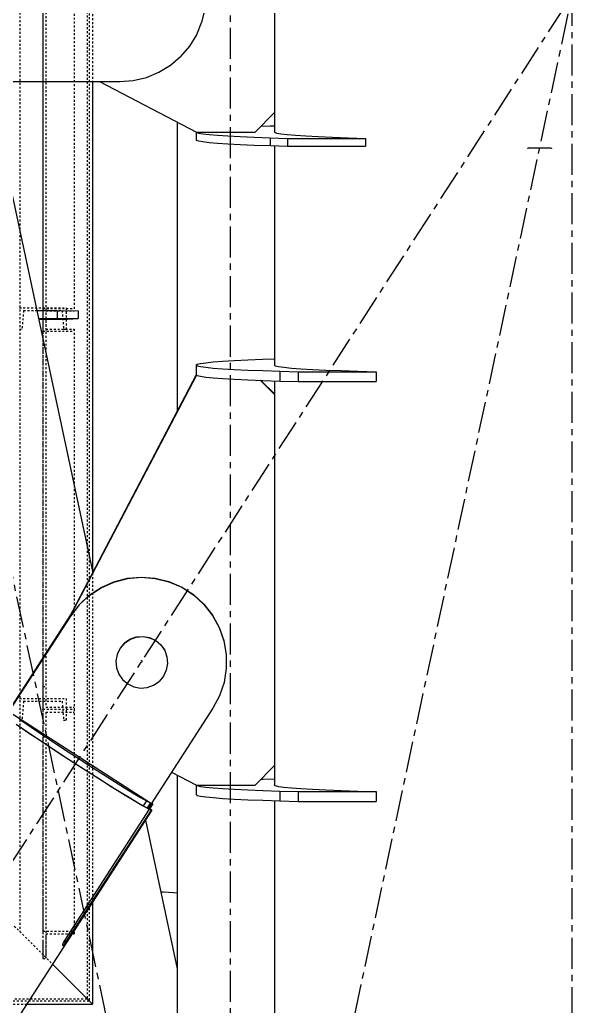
# Model space of a CAD drawing. Header units: millimetres. Extents: x 5143 to 30813, y 232 to 21408.
# Drawn here: x 23288.6 to 23430, y 9741.5 to 9994 of the extents above; entities that cross this region are included whole.
import ezdxf

# ---------------------------------------------------------------- set-up
doc = ezdxf.new("R2010")
doc.units = ezdxf.units.MM
doc.header["$LTSCALE"] = 0.25
for name, pattern in [('CENTER', [50.8, 31.75, -6.35, 6.35, -6.35]), ('XKITLINE00', [0]), ('XKITLINE02', [4, 2, -2]), ('XKITLINE03', [6, 3, -1, 1, -1])]:
    doc.linetypes.add(name, pattern=pattern)

msp = doc.modelspace()

# ---------------------------------------------------------------- linework, layer by layer
at = {"color": 8, "linetype": 'CENTER'}
for p, q in [((23430, 8951.04), (23430, 10620.27)), ((23342.5, 9590.27), (23342.5, 10410.27)), ((22900, 9180.27), (23430, 10000.27)), ((23342.5, 9590.27), (23430, 10000.27)), ((23430, 9180.27), (23256.44, 9993.5)), ((23424.62, 9961.1), (23418.65, 9961.09)), ((23319.8, 9829.94), (23319.8, 9829.61))]:
    msp.add_line(p, q, dxfattribs=at)
at = {"color": 3, "linetype": 'XKITLINE02'}
for p, q in [((23305.8, 10397.09), (23305.8, 9743.46)), ((23306.33, 10397.62), (23306.33, 9742.92)), ((23288.57, 10379.86), (23288.57, 9760.69)), ((23307.18, 10022.4), (23307.18, 9978.15)), ((23294.48, 10017.52), (23294.48, 9914.27)), ((23295.28, 10016.94), (23295.28, 9914.27)), ((23302.48, 10017.52), (23302.48, 9919.49)), ((23294.48, 10009.95), (23294.48, 9920.07)), ((23288.48, 9920.27), (23300.48, 9920.27)), ((23289.55, 9919.57), (23289.16, 9914.77)), ((23289.55, 9919.57), (23289.16, 9914.77)), ((23289.55, 9919.57), (23299.42, 9919.57)), ((23294.48, 9920.09), (23294.48, 9817.52)), ((23294.48, 9920.09), (23295.28, 9920.09)), ((23294.48, 9920.07), (23302.48, 9920.07)), ((23295.28, 9920.09), (23295.28, 9818.11)), ((23299.42, 9919.57), (23299.8, 9914.77)), ((23299.42, 9919.57), (23299.8, 9914.77)), ((23300.48, 9920.27), (23300.48, 9914.77)), ((23300.48, 9920.27), (23300.48, 9914.77)), ((23295.28, 9919.49), (23302.48, 9919.49)), ((23288.48, 9914.77), (23289.16, 9914.77)), ((23295.28, 9914.84), (23302.48, 9914.84)), ((23299.8, 9914.77), (23300.48, 9914.77)), ((23302.48, 9914.84), (23302.48, 9817.52)), ((23294.48, 9914.27), (23295.28, 9914.27)), ((23294.48, 9914.26), (23302.48, 9914.26)), ((23307.18, 9852.34), (23307.18, 9768.18)), ((23294.48, 9830.75), (23294.48, 9817.52)), ((23294.48, 9823.35), (23295.28, 9823.35)), ((23288.48, 9820.27), (23300.48, 9820.27)), ((23289.55, 9819.57), (23289.16, 9814.77)), ((23289.55, 9819.57), (23289.16, 9814.77)), ((23289.55, 9819.57), (23299.42, 9819.57)), ((23299.42, 9819.57), (23299.8, 9814.77)), ((23299.42, 9819.57), (23299.8, 9814.77)), ((23300.48, 9820.27), (23300.48, 9814.77)), ((23300.48, 9820.27), (23300.48, 9814.77)), ((23294.48, 9817.52), (23302.48, 9817.52)), ((23294.48, 9817.52), (23294.48, 9753.77)), ((23294.48, 9817.52), (23302.48, 9817.52)), ((23295.28, 9818.11), (23302.48, 9818.11)), ((23295.28, 9816.82), (23295.28, 9753.77)), ((23295.28, 9816.82), (23302.48, 9816.82)), ((23302.48, 9817.52), (23302.48, 9760.07)), ((23288.48, 9814.77), (23289.16, 9814.77)), ((23299.8, 9814.77), (23300.48, 9814.77)), ((23294.48, 9810.52), (23295.28, 9810.52)), ((23294.48, 9768.97), (23294.48, 9760.77)), ((23302.48, 9763.31), (23302.48, 9760.07)), ((23287.18, 9762.07), (23294.86, 9754.4)), ((23287.18, 9762.07), (23294.86, 9754.4)), ((23294.48, 9760.77), (23302.48, 9760.77)), ((23295.28, 9760.07), (23302.48, 9760.07)), ((23295.28, 9759.17), (23295.28, 9753.77)), ((23294.48, 9757.93), (23294.48, 9753.77)), ((23294.48, 9753.77), (23295.28, 9753.77)), ((23294.86, 9754.4), (23296.94, 9752.32)), ((23294.86, 9754.4), (23296.94, 9752.32)), ((23232.3, 9743.46), (23305.8, 9743.46)), ((23232.83, 9742.92), (23306.33, 9742.92)), ((23235.91, 9742.07), (23290.31, 9742.07))]:
    msp.add_line(p, q, dxfattribs=at)
at = {"color": 8, "linetype": 'XKITLINE00'}
for p, q in [((23353.8, 10030.2), (23353.8, 9970.23)), ((23335.92, 9996.7), (23335.12, 9993.34)), ((23335.12, 9993.34), (23333.8, 9990.16)), ((23333.8, 9990.16), (23331.99, 9987.21)), ((23331.99, 9987.21), (23329.75, 9984.59)), ((23327.13, 9982.35), (23329.75, 9984.59)), ((23320.99, 9979.23), (23324.18, 9980.55)), ((23324.18, 9980.55), (23327.13, 9982.35)), ((23283.2, 9978.15), (23314.2, 9978.15)), ((23308.96, 9978.15), (23333.8, 9965.23)), ((23314.2, 9978.15), (23317.64, 9978.42)), ((23317.64, 9978.42), (23320.99, 9979.23)), ((23348.8, 9965.23), (23353.8, 9970.23)), ((23353.8, 9970.23), (23353.8, 9965.18)), ((23328.9, 9967.78), (23328.9, 9893.86)), ((23333.76, 9965.25), (23333.76, 9965.19)), ((23333.76, 9965.19), (23334.31, 9965)), ((23333.76, 9965.19), (23333.76, 9963.19)), ((23333.8, 9965.23), (23348.8, 9965.23)), ((23334.31, 9965), (23335.4, 9964.81)), ((23350.29, 9966.72), (23352.65, 9966.81)), ((23352.65, 9966.81), (23353.8, 9966.85)), ((23353.76, 9965.39), (23353.8, 9965.4)), ((23353.76, 9965.39), (23353.76, 9965.19)), ((23353.76, 9965.19), (23354.31, 9965)), ((23354.31, 9965), (23355.4, 9964.81)), ((23333.76, 9963.19), (23334.31, 9963)), ((23334.31, 9963), (23335.4, 9962.81)), ((23335.4, 9964.81), (23337.03, 9964.62)), ((23335.4, 9962.81), (23337.03, 9962.62)), ((23337.03, 9964.62), (23339.18, 9964.43)), ((23337.03, 9962.62), (23339.18, 9962.43)), ((23339.18, 9964.43), (23341.83, 9964.26)), ((23341.83, 9964.26), (23344.98, 9964.09)), ((23344.98, 9964.09), (23348.59, 9963.92)), ((23348.59, 9963.92), (23352.65, 9963.77)), ((23352.65, 9963.77), (23357.11, 9963.63)), ((23352.65, 9963.77), (23352.65, 9961.77)), ((23355.4, 9964.81), (23357.03, 9964.62)), ((23357.03, 9964.62), (23359.18, 9964.43)), ((23357.11, 9963.63), (23377.11, 9963.63)), ((23357.11, 9963.63), (23357.11, 9961.63)), ((23359.18, 9964.43), (23361.83, 9964.26)), ((23361.83, 9964.26), (23364.98, 9964.09)), ((23364.98, 9964.09), (23368.59, 9963.92)), ((23368.59, 9963.92), (23372.65, 9963.77)), ((23372.65, 9963.77), (23377.11, 9963.63)), ((23377.11, 9963.63), (23377.11, 9961.63)), ((23339.18, 9962.43), (23341.83, 9962.26)), ((23341.83, 9962.26), (23344.98, 9962.09)), ((23344.98, 9962.09), (23348.59, 9961.92)), ((23348.59, 9961.92), (23352.65, 9961.77)), ((23352.65, 9961.77), (23357.11, 9961.63)), ((23353.8, 9961.74), (23353.8, 9905.57)), ((23357.11, 9961.63), (23377.11, 9961.63)), ((23286.71, 9948.76), (23307.26, 9852.49)), ((23292.95, 9919.56), (23298.16, 9919.55)), ((23298.16, 9919.55), (23298.16, 9917.55)), ((23298.16, 9919.55), (23303.5, 9919.53)), ((23293.37, 9917.56), (23298.16, 9917.55)), ((23293.41, 9917.41), (23295.42, 9917.4)), ((23295.42, 9917.56), (23295.42, 9917.4)), ((23295.42, 9917.4), (23300.76, 9917.39)), ((23298.16, 9917.55), (23303.5, 9917.53)), ((23300.76, 9917.54), (23300.76, 9917.39)), ((23300.76, 9917.39), (23303.5, 9917.53)), ((23303.5, 9919.53), (23303.5, 9917.53)), ((23343.49, 9906.77), (23346.91, 9906.94)), ((23346.91, 9906.94), (23350.8, 9907.09)), ((23350.8, 9907.09), (23353.8, 9907.2)), ((23333.7, 9905.64), (23333.97, 9905.84)), ((23333.7, 9905.64), (23333.7, 9903.14)), ((23333.7, 9905.64), (23333.97, 9905.45)), ((23333.97, 9905.84), (23334.8, 9906.03)), ((23333.97, 9905.45), (23334.8, 9905.25)), ((23334.8, 9906.03), (23336.18, 9906.23)), ((23334.8, 9905.25), (23336.18, 9905.06)), ((23336.18, 9906.23), (23338.1, 9906.41)), ((23336.18, 9905.06), (23338.1, 9904.87)), ((23338.1, 9906.41), (23340.54, 9906.59)), ((23338.1, 9904.87), (23340.54, 9904.69)), ((23340.54, 9906.59), (23343.49, 9906.77)), ((23340.54, 9904.69), (23343.49, 9904.51)), ((23343.49, 9904.51), (23346.91, 9904.35)), ((23353.7, 9905.64), (23353.8, 9905.71)), ((23353.7, 9905.64), (23353.97, 9905.45)), ((23353.97, 9905.45), (23354.8, 9905.25)), ((23354.8, 9905.25), (23356.18, 9905.06)), ((23356.18, 9905.06), (23358.1, 9904.87)), ((23358.1, 9904.87), (23360.54, 9904.69)), ((23360.54, 9904.69), (23363.49, 9904.51)), ((23363.49, 9904.51), (23366.91, 9904.35)), ((23333.74, 9903.11), (23301.16, 9840.83)), ((23333.8, 9903.07), (23301.6, 9841.51)), ((23333.7, 9903.14), (23333.8, 9903.07)), ((23333.8, 9903.07), (23333.8, 9903.07)), ((23333.8, 9903.07), (23333.8, 9903.07)), ((23333.8, 9903.07), (23333.97, 9902.95)), ((23333.97, 9902.95), (23334.8, 9902.75)), ((23334.8, 9902.75), (23336.18, 9902.56)), ((23336.18, 9902.56), (23338.1, 9902.37)), ((23338.1, 9902.37), (23340.54, 9902.19)), ((23340.54, 9902.19), (23343.49, 9902.01)), ((23343.49, 9902.01), (23346.91, 9901.85)), ((23346.91, 9904.35), (23350.8, 9904.19)), ((23350.8, 9904.19), (23355.12, 9904.04)), ((23355.12, 9904.04), (23355.12, 9901.54)), ((23355.12, 9904.04), (23359.84, 9903.91)), ((23359.84, 9903.91), (23359.84, 9901.41)), ((23359.84, 9903.91), (23379.84, 9903.91)), ((23366.91, 9904.35), (23370.8, 9904.19)), ((23370.8, 9904.19), (23375.12, 9904.04)), ((23375.12, 9904.04), (23379.84, 9903.91)), ((23379.84, 9903.91), (23379.84, 9901.41)), ((23346.91, 9901.85), (23350.8, 9901.69)), ((23350.15, 9901.72), (23353.8, 9898.07)), ((23350.3, 9901.71), (23353.8, 9898.22)), ((23350.8, 9901.69), (23355.12, 9901.54)), ((23353.8, 9901.59), (23353.8, 9898.15)), ((23355.12, 9901.54), (23359.84, 9901.41)), ((23359.84, 9901.41), (23379.84, 9901.41)), ((23353.8, 9898.14), (23353.8, 9898.07)), ((23353.8, 9898.07), (23353.8, 9803.11)), ((23316.11, 9851.06), (23319.68, 9851.38)), ((23319.68, 9851.38), (23323.26, 9851.1)), ((23309.37, 9848.71), (23312.64, 9850.16)), ((23309.37, 9848.63), (23312.64, 9850.09)), ((23312.64, 9850.16), (23316.11, 9851.06)), ((23312.64, 9850.09), (23316.11, 9850.99)), ((23316.11, 9850.99), (23319.68, 9851.3)), ((23319.68, 9851.3), (23323.26, 9851.02)), ((23323.26, 9851.1), (23326.74, 9850.24)), ((23323.26, 9851.02), (23326.74, 9850.16)), ((23326.74, 9850.24), (23330.03, 9848.81)), ((23326.74, 9850.16), (23330.03, 9848.74)), ((23303.76, 9844.29), (23306.38, 9846.73)), ((23303.76, 9844.22), (23306.38, 9846.66)), ((23306.38, 9846.73), (23309.37, 9848.71)), ((23306.38, 9846.66), (23309.37, 9848.63)), ((23330.03, 9848.81), (23333.04, 9846.87)), ((23330.03, 9848.74), (23333.04, 9846.8)), ((23333.04, 9846.87), (23335.69, 9844.46)), ((23333.04, 9846.8), (23335.69, 9844.38)), ((23303.76, 9844.29), (23301.57, 9841.46)), ((23303.76, 9844.22), (23301.57, 9841.38)), ((23303.76, 9844.29), (23303.76, 9844.22)), ((23335.69, 9844.46), (23337.9, 9841.64)), ((23335.69, 9844.38), (23337.9, 9841.57)), ((23301.57, 9841.46), (23284.93, 9815.71)), ((23301.57, 9841.38), (23284.96, 9815.69)), ((23301.57, 9841.71), (23285.74, 9817.23)), ((23301.57, 9841.64), (23285.78, 9817.21)), ((23301.75, 9841.94), (23301.57, 9841.71)), ((23301.57, 9841.71), (23301.57, 9841.64)), ((23301.6, 9841.68), (23301.57, 9841.64)), ((23301.57, 9841.46), (23301.57, 9841.38)), ((23337.9, 9841.64), (23339.62, 9838.5)), ((23337.9, 9841.57), (23339.62, 9838.43)), ((23339.62, 9838.5), (23340.8, 9835.12)), ((23339.62, 9838.43), (23340.8, 9835.04)), ((23315.37, 9834.5), (23314.25, 9833.19)), ((23315.37, 9834.48), (23314.25, 9833.17)), ((23315.37, 9834.48), (23314.25, 9833.17)), ((23315.37, 9834.45), (23314.25, 9833.14)), ((23315.37, 9834.5), (23316.79, 9835.48)), ((23315.37, 9834.48), (23316.79, 9835.46)), ((23315.37, 9834.48), (23316.79, 9835.46)), ((23315.37, 9834.45), (23316.79, 9835.43)), ((23316.79, 9835.48), (23318.41, 9836.06)), ((23316.79, 9835.46), (23318.41, 9836.04)), ((23316.79, 9835.46), (23318.41, 9836.04)), ((23316.79, 9835.43), (23318.41, 9836.01)), ((23318.41, 9836.06), (23320.13, 9836.2)), ((23318.41, 9836.04), (23320.13, 9836.18)), ((23318.41, 9836.04), (23320.13, 9836.18)), ((23318.41, 9836.01), (23320.13, 9836.15)), ((23320.13, 9836.2), (23321.82, 9835.89)), ((23320.13, 9836.18), (23321.82, 9835.87)), ((23320.13, 9836.18), (23321.82, 9835.87)), ((23320.13, 9836.15), (23321.82, 9835.84)), ((23321.82, 9835.89), (23323.38, 9835.15)), ((23321.82, 9835.87), (23323.38, 9835.13)), ((23321.82, 9835.87), (23323.38, 9835.13)), ((23321.82, 9835.84), (23323.38, 9835.1)), ((23323.38, 9835.15), (23323.38, 9835.13)), ((23323.38, 9835.15), (23324.69, 9834.04)), ((23323.38, 9835.13), (23324.69, 9834.01)), ((23323.38, 9835.13), (23324.69, 9834.01)), ((23323.38, 9835.13), (23323.38, 9835.1)), ((23323.38, 9835.1), (23324.69, 9833.99)), ((23324.69, 9834.04), (23325.67, 9832.62)), ((23324.69, 9834.01), (23325.67, 9832.6)), ((23324.69, 9834.01), (23325.67, 9832.6)), ((23324.69, 9833.99), (23325.67, 9832.57)), ((23340.8, 9835.12), (23341.41, 9831.59)), ((23340.8, 9835.04), (23341.41, 9831.51)), ((23313.51, 9831.59), (23313.2, 9829.89)), ((23314.25, 9833.19), (23313.51, 9831.63)), ((23314.25, 9833.17), (23313.51, 9831.61)), ((23314.25, 9833.17), (23313.51, 9831.61)), ((23314.25, 9833.14), (23313.51, 9831.59)), ((23314.25, 9833.19), (23314.25, 9833.17)), ((23314.25, 9833.17), (23314.25, 9833.14)), ((23325.67, 9832.57), (23326.25, 9830.95)), ((23341.41, 9831.51), (23341.43, 9827.93)), ((23313.2, 9829.89), (23313.34, 9828.18)), ((23326.39, 9829.23), (23326.08, 9827.54)), ((23326.25, 9830.95), (23326.39, 9829.23)), ((23313.34, 9828.18), (23313.92, 9826.55)), ((23313.92, 9826.55), (23314.9, 9825.14)), ((23326.08, 9827.54), (23325.34, 9825.98)), ((23341.43, 9827.93), (23340.86, 9824.39)), ((23314.9, 9825.14), (23316.21, 9824.02)), ((23316.21, 9824.02), (23317.77, 9823.28)), ((23321.18, 9823.11), (23322.81, 9823.69)), ((23322.81, 9823.69), (23324.22, 9824.67)), ((23325.34, 9825.98), (23324.22, 9824.67)), ((23340.86, 9824.39), (23339.71, 9821)), ((23317.77, 9823.28), (23319.47, 9822.97)), ((23319.47, 9822.97), (23321.18, 9823.11)), ((23339.71, 9821), (23338.02, 9817.84)), ((23286, 9816.8), (23322, 9793.55)), ((23338.02, 9817.84), (23321.42, 9792.15)), ((23287.67, 9813.74), (23289.56, 9812.43)), ((23288.49, 9815), (23290.38, 9813.69)), ((23290.38, 9813.69), (23292.63, 9812.16)), ((23288.49, 9813.14), (23290.85, 9811.52)), ((23289.56, 9812.43), (23291.82, 9810.9)), ((23290.85, 9811.52), (23293.59, 9809.69)), ((23292.63, 9812.16), (23295.2, 9810.44)), ((23291.82, 9810.9), (23294.38, 9809.18)), ((23293.59, 9809.69), (23296.63, 9807.68)), ((23294.38, 9809.18), (23297.18, 9807.33)), ((23295.2, 9810.44), (23298, 9808.59)), ((23298, 9808.59), (23300.96, 9806.65)), ((23296.63, 9807.68), (23299.86, 9805.56)), ((23297.18, 9807.33), (23300.15, 9805.39)), ((23300.96, 9806.65), (23304, 9804.68)), ((23299.86, 9805.56), (23303.19, 9803.4)), ((23300.15, 9805.39), (23303.19, 9803.42)), ((23303.19, 9803.42), (23306.24, 9801.46)), ((23304, 9804.68), (23307.05, 9802.72)), ((23303.19, 9803.4), (23306.52, 9801.25)), ((23306.24, 9801.46), (23309.2, 9799.57)), ((23306.52, 9801.25), (23309.75, 9799.2)), ((23307.05, 9802.72), (23310.01, 9800.83)), ((23327.41, 9801.43), (23333.8, 9798.12)), ((23348.8, 9798.12), (23353.8, 9803.11)), ((23353.8, 9803.11), (23353.8, 9798.12)), ((23309.2, 9799.57), (23312, 9797.81)), ((23309.75, 9799.2), (23312.79, 9797.29)), ((23310.01, 9800.83), (23312.81, 9799.07)), ((23312.81, 9799.07), (23315.38, 9797.47)), ((23328.9, 9800.66), (23328.9, 9653.69)), ((23350.3, 9799.62), (23350.8, 9799.64)), ((23350.8, 9799.64), (23353.8, 9799.75)), ((23312, 9797.81), (23314.56, 9796.21)), ((23312.79, 9797.29), (23315.53, 9795.59)), ((23314.56, 9796.21), (23316.82, 9794.83)), ((23315.38, 9797.47), (23317.63, 9796.09)), ((23317.63, 9796.09), (23319.52, 9794.96)), ((23333.7, 9798.17), (23333.7, 9795.69)), ((23333.8, 9798.12), (23333.97, 9797.99)), ((23333.8, 9798.12), (23348.8, 9798.12)), ((23333.97, 9797.99), (23334.8, 9797.8)), ((23334.8, 9797.8), (23336.18, 9797.61)), ((23336.18, 9797.61), (23338.1, 9797.42)), ((23338.1, 9797.42), (23340.54, 9797.24)), ((23340.54, 9797.24), (23343.48, 9797.06)), ((23343.48, 9797.06), (23346.91, 9796.9)), ((23346.91, 9796.9), (23350.8, 9796.74)), ((23350.8, 9796.74), (23355.12, 9796.59)), ((23353.7, 9798.19), (23353.8, 9798.26)), ((23353.7, 9798.19), (23353.97, 9797.99)), ((23353.97, 9797.99), (23354.8, 9797.8)), ((23354.8, 9797.8), (23356.18, 9797.61)), ((23355.12, 9796.59), (23355.12, 9794.09)), ((23355.12, 9796.59), (23359.84, 9796.46)), ((23356.18, 9797.61), (23358.1, 9797.42)), ((23358.1, 9797.42), (23360.54, 9797.24)), ((23359.84, 9796.46), (23359.84, 9793.96)), ((23359.84, 9796.46), (23379.84, 9796.46)), ((23360.54, 9797.24), (23363.48, 9797.06)), ((23363.48, 9797.06), (23366.91, 9796.9)), ((23366.91, 9796.9), (23370.8, 9796.74)), ((23370.8, 9796.74), (23375.12, 9796.59)), ((23375.12, 9796.59), (23379.84, 9796.46)), ((23379.84, 9796.46), (23379.84, 9793.96)), ((23315.53, 9795.59), (23317.89, 9794.15)), ((23316.82, 9794.83), (23318.71, 9793.7)), ((23317.89, 9794.15), (23319.81, 9793.01)), ((23318.71, 9793.7), (23320.18, 9792.84)), ((23319.52, 9794.96), (23320.99, 9794.1)), ((23320.99, 9794.1), (23320.18, 9792.84)), ((23320.99, 9794.1), (23322, 9793.55)), ((23322, 9793.55), (23321.19, 9792.29)), ((23322.45, 9793.35), (23321.63, 9792.09)), ((23322.57, 9793.31), (23321.75, 9792.05)), ((23322.61, 9793.33), (23321.8, 9792.07)), ((23322.27, 9793.46), (23322.45, 9793.35)), ((23322.35, 9793.59), (23322.45, 9793.52)), ((23322.45, 9793.52), (23322.57, 9793.4)), ((23322.45, 9793.35), (23322.57, 9793.31)), ((23322.57, 9793.4), (23322.61, 9793.33)), ((23322.57, 9793.31), (23322.61, 9793.33)), ((23333.7, 9795.69), (23333.97, 9795.5)), ((23333.97, 9795.5), (23334.8, 9795.3)), ((23334.8, 9795.3), (23336.18, 9795.11)), ((23336.18, 9795.11), (23338.1, 9794.92)), ((23338.1, 9794.92), (23340.54, 9794.74)), ((23340.54, 9794.74), (23343.48, 9794.56)), ((23343.48, 9794.56), (23346.91, 9794.4)), ((23346.91, 9794.4), (23350.8, 9794.24)), ((23350.8, 9794.24), (23355.12, 9794.09)), ((23353.8, 9794.14), (23353.8, 9217.15)), ((23355.12, 9794.09), (23359.84, 9793.96)), ((23359.84, 9793.96), (23379.84, 9793.96)), ((23322.38, 9791.69), (23045.99, 9364.07)), ((23321.72, 9791.95), (23300.02, 9758.37)), ((23322.17, 9791.74), (23300.46, 9758.16)), ((23319.81, 9793.01), (23321.23, 9792.2)), ((23320.18, 9792.84), (23321.19, 9792.29)), ((23321.19, 9792.3), (23321.42, 9792.15)), ((23321.19, 9792.29), (23321.72, 9791.95)), ((23321.23, 9792.2), (23321.72, 9791.95)), ((23321.45, 9792.2), (23322.17, 9791.74)), ((23321.45, 9792.2), (23321.63, 9792.09)), ((23321.63, 9792.09), (23321.75, 9792.05)), ((23321.75, 9792.05), (23321.8, 9792.07)), ((23321.84, 9792.13), (23322.17, 9791.92)), ((23322.17, 9791.92), (23322.38, 9791.69)), ((23322.17, 9791.74), (23322.38, 9791.69)), ((23320.77, 9789.19), (23328.9, 9751.1)), ((23324.69, 9770.82), (23325.39, 9770.79)), ((23324.69, 9770.82), (23325.39, 9770.79)), ((23325.39, 9770.79), (23327.91, 9770.67)), ((23325.39, 9770.79), (23327.91, 9770.67)), ((23327.91, 9770.67), (23328.9, 9770.6)), ((23327.91, 9770.67), (23328.9, 9770.6)), ((23299.84, 9758.07), (23299.69, 9757.78)), ((23300.02, 9758.37), (23299.84, 9758.07)), ((23299.87, 9758.12), (23300.27, 9757.87)), ((23300.06, 9758.42), (23300.46, 9758.16)), ((23300.46, 9758.16), (23300.27, 9757.87)), ((23299.59, 9757.52), (23299.54, 9757.31)), ((23299.54, 9757.31), (23299.54, 9757.16)), ((23299.54, 9757.16), (23299.59, 9757.08)), ((23299.69, 9757.78), (23299.59, 9757.52)), ((23299.59, 9757.08), (23299.67, 9757.07)), ((23299.78, 9757.19), (23299.68, 9757.08)), ((23299.92, 9757.36), (23299.78, 9757.19)), ((23300.08, 9757.6), (23299.92, 9757.36)), ((23300.27, 9757.87), (23300.08, 9757.6))]:
    msp.add_line(p, q, dxfattribs=at)
at = {"color": 1, "linetype": 'XKITLINE03'}
for p, q in [((23294.48, 10017.52), (23294.48, 9920.07)), ((23294.48, 9914.26), (23294.48, 9817.52)), ((23294.48, 9817.52), (23294.48, 9760.77))]:
    msp.add_line(p, q, dxfattribs=at)
at = {"color": 7, "linetype": 'XKITLINE00'}
for p, q in [((23307.18, 9978.15), (23307.18, 9852.34)), ((23307.18, 9768.18), (23307.18, 9742.07)), ((23296.94, 9752.32), (23307.18, 9742.07)), ((23296.94, 9752.32), (23307.18, 9742.07)), ((23290.31, 9742.07), (23307.18, 9742.07))]:
    msp.add_line(p, q, dxfattribs=at)
at = {"color": 8, "linetype": 'XKITLINE00'}
for centre in [(23418.65, 9961.09), (23424.62, 9961.1), (23319.8, 9829.94), (23319.8, 9829.61)]:
    msp.add_circle(centre, 0.05, dxfattribs=at)
at = {"color": 1, "linetype": 'XKITLINE00'}
for centre in [(23294.48, 9920.07), (23294.48, 9914.26), (23294.48, 9817.52), (23294.48, 9817.52), (23294.48, 9760.77)]:
    msp.add_circle(centre, 0.05, dxfattribs=at)

doc.saveas('drawing.dxf')
